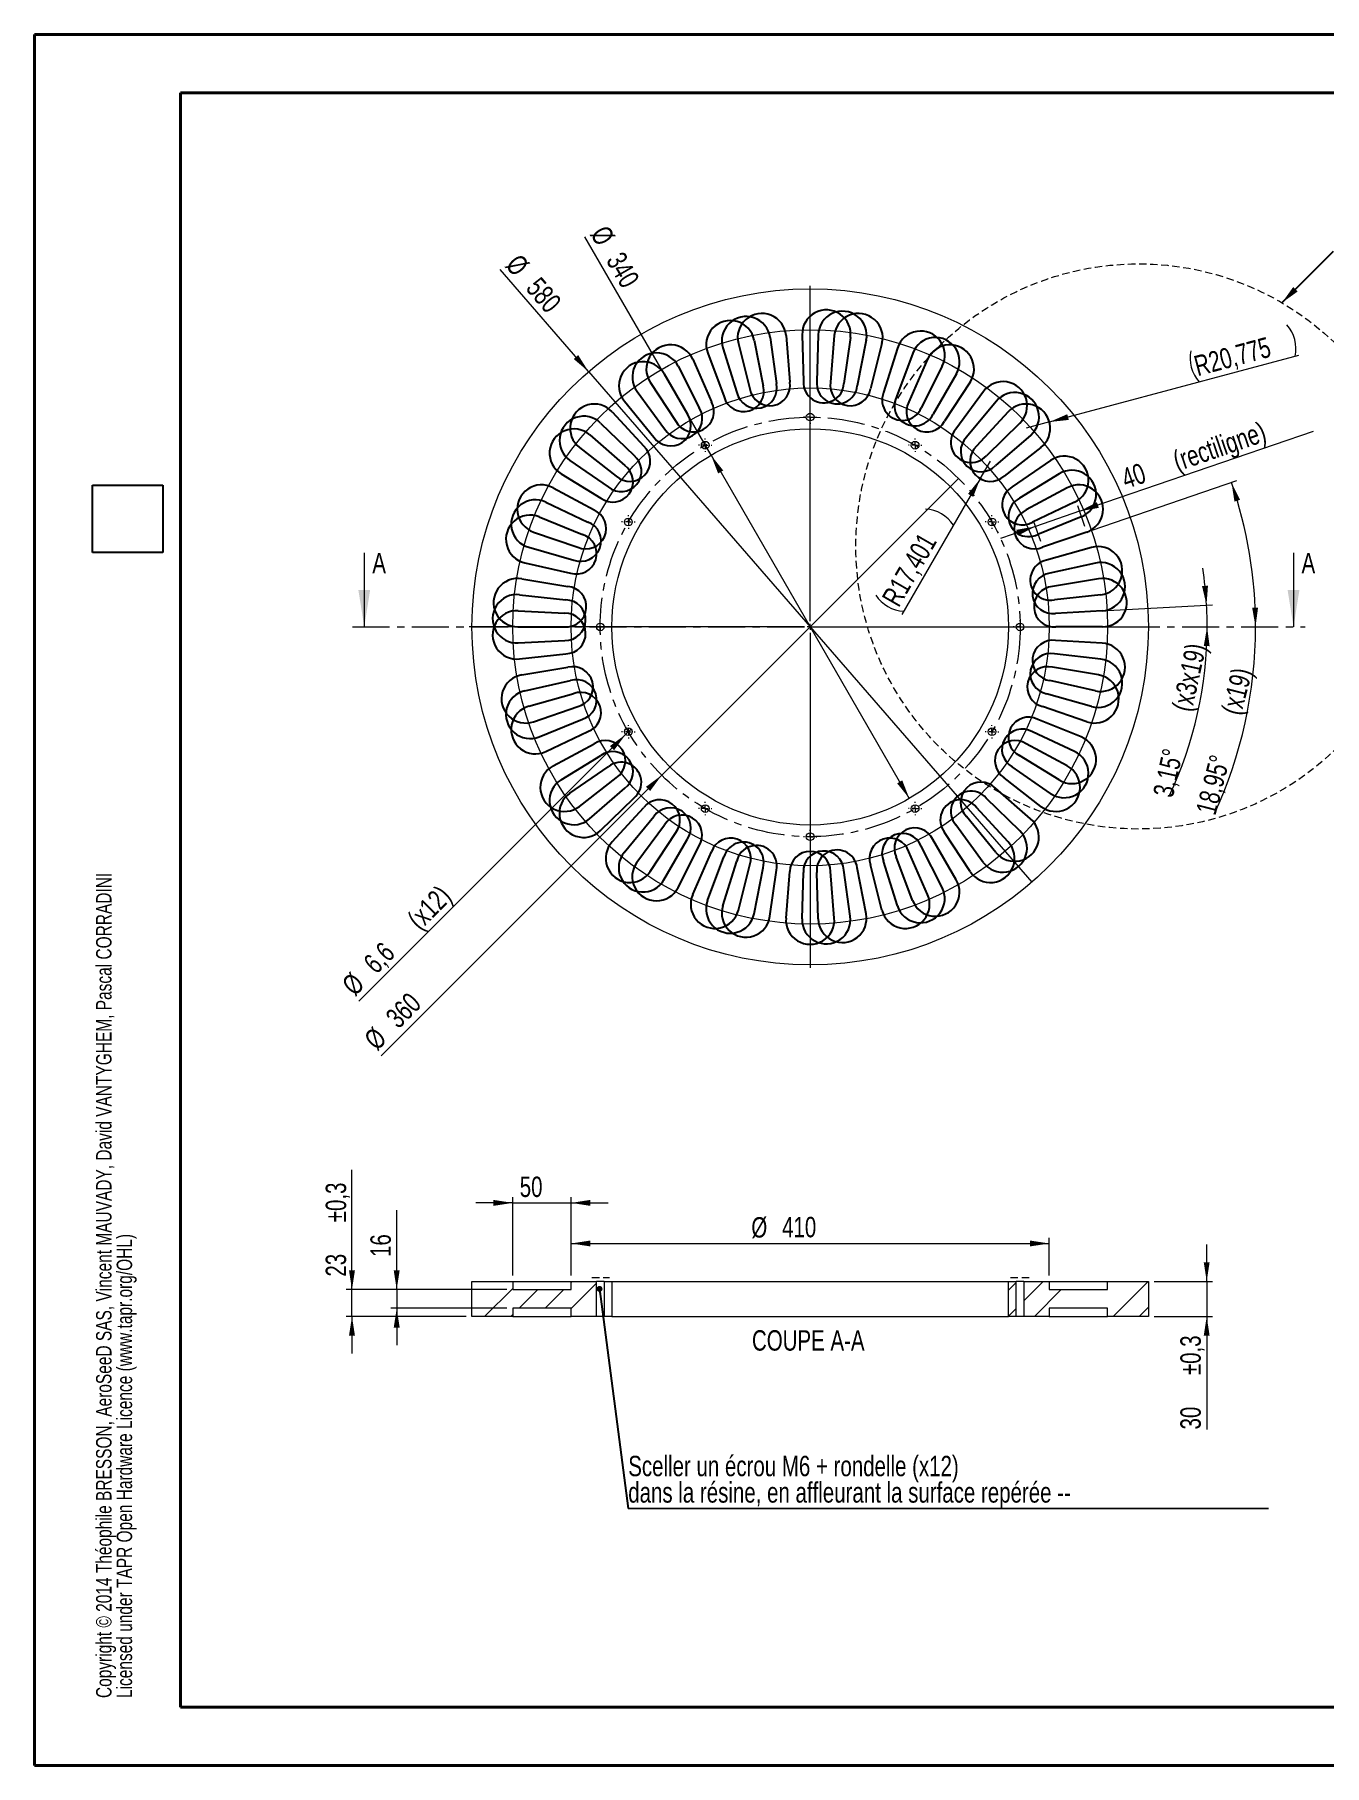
# Model space of a CAD drawing. Header units: millimetres. Extents: x 0 to 420, y 0 to 297.
# Drawn here: x 0.1 to 221.3, y 0.2 to 297.2 of the extents above; entities that cross this region are included whole.
import ezdxf

# ---------------------------------------------------------------- set-up
doc = ezdxf.new("R2010")
doc.units = ezdxf.units.MM
doc.linetypes.add('CENTER', pattern=[10.16, 6.35, -1.27, 1.27, -1.27])
doc.linetypes.add('HIDDEN', pattern=[1.905, 1.27, -0.635])
doc.styles.add('SLDTEXTSTYLE0', font='TXT', dxfattribs={"width": 0.75})
doc.dimstyles.new('SLDDIMSTYLE0', dxfattribs={"dimtxt": 3.5, "dimasz": 3.302, "dimexe": 0, "dimexo": 0.0625, "dimgap": 0.875, "dimtad": 1, "dimdec": 4, "dimlfac": 5, "dimzin": 12, "dimdsep": 46, "dimtxsty": 'SLDTEXTSTYLE0', "dimsah": 1, "dimcen": 0.09, "dimazin": 3, "dimtfac": 1, "dimtofl": 0, "dimtmove": 0, "dimatfit": 3, "dimfxl": 1, "dimfrac": 2, "dimtolj": 1, "dimtzin": 12, "dimarcsym": 0})
doc.dimstyles.new('SLDDIMSTYLE1', dxfattribs={"dimtxt": 3.5, "dimasz": 3.302, "dimexe": 0, "dimexo": 0.0625, "dimgap": 0.875, "dimtad": 1, "dimlfac": 5, "dimrnd": 1e-09, "dimzin": 12, "dimdsep": 46, "dimtxsty": 'SLDTEXTSTYLE0', "dimblk1": 'NONE', "dimsah": 1, "dimcen": 0, "dimadec": 0, "dimazin": 3, "dimtfac": 1, "dimtmove": 0, "dimatfit": 3, "dimldrblk": 'NONE', "dimfxl": 1, "dimfrac": 2, "dimtolj": 1, "dimtzin": 12, "dimarcsym": 0})
doc.dimstyles.new('SLDDIMSTYLE2', dxfattribs={"dimtxt": 3.5, "dimasz": 3.302, "dimexe": 0, "dimexo": 0.0625, "dimgap": 0.875, "dimtad": 1, "dimlfac": 5, "dimrnd": 1e-09, "dimzin": 12, "dimdsep": 46, "dimtxsty": 'SLDTEXTSTYLE0', "dimsah": 1, "dimcen": 0.09, "dimadec": 0, "dimazin": 3, "dimtfac": 1, "dimtmove": 0, "dimatfit": 0, "dimfxl": 1, "dimfrac": 2, "dimtolj": 1, "dimtzin": 12, "dimarcsym": 0})
doc.dimstyles.new('SLDDIMSTYLE3', dxfattribs={"dimtxt": 3.5, "dimasz": 3.302, "dimexe": 0, "dimexo": 0.0625, "dimgap": 0.875, "dimtad": 1, "dimlfac": 5, "dimrnd": 1e-09, "dimzin": 12, "dimdsep": 46, "dimtxsty": 'SLDTEXTSTYLE0', "dimsah": 1, "dimcen": 0, "dimadec": 0, "dimazin": 3, "dimtfac": 1, "dimtofl": 0, "dimtmove": 0, "dimatfit": 3, "dimfxl": 1, "dimfrac": 2, "dimtolj": 1, "dimtzin": 12, "dimarcsym": 0})
doc.dimstyles.new('SLDDIMSTYLE4', dxfattribs={"dimtxt": 3.5, "dimasz": 3.302, "dimexe": 0, "dimexo": 0.0625, "dimgap": 0.875, "dimtad": 1, "dimlfac": 5, "dimrnd": 1e-09, "dimzin": 12, "dimdsep": 46, "dimtxsty": 'SLDTEXTSTYLE0', "dimblk1": 'NONE', "dimsah": 1, "dimcen": 0, "dimadec": 0, "dimazin": 3, "dimtfac": 1, "dimtmove": 0, "dimatfit": 3, "dimldrblk": 'NONE', "dimfxl": 1, "dimfrac": 2, "dimtolj": 1, "dimtzin": 12, "dimarcsym": 0})
doc.dimstyles.new('SLDDIMSTYLE5', dxfattribs={"dimtxt": 3.5, "dimasz": 3.302, "dimexe": 0, "dimexo": 0.0625, "dimgap": 0.875, "dimtad": 1, "dimlfac": 5, "dimrnd": 1e-09, "dimzin": 12, "dimdsep": 46, "dimtxsty": 'SLDTEXTSTYLE0', "dimsah": 1, "dimcen": 0, "dimadec": 0, "dimazin": 3, "dimtfac": 1, "dimtmove": 0, "dimatfit": 3, "dimfxl": 1, "dimfrac": 2, "dimtolj": 1, "dimtzin": 12, "dimarcsym": 0})
doc.dimstyles.new('SLDDIMSTYLE6', dxfattribs={"dimtxt": 0, "dimasz": 3.302, "dimexe": 0, "dimexo": 0.0625, "dimgap": 0, "dimtad": 0, "dimtih": 1, "dimtoh": 1, "dimdec": 0, "dimrnd": 1e-09, "dimzin": 0, "dimdsep": 46, "dimtxsty": 'Standard', "dimsah": 1, "dimcen": 0.09, "dimadec": 0, "dimazin": 0, "dimtfac": 3.302, "dimtdec": 0, "dimtofl": 0, "dimtmove": 0, "dimatfit": 3, "dimfxl": 1, "dimfrac": 2, "dimtolj": 1, "dimtzin": 0, "dimarcsym": 0})
doc.dimstyles.new('SLDDIMSTYLE7', dxfattribs={"dimtxt": 3.5, "dimasz": 3.302, "dimexe": 0, "dimexo": 0.0625, "dimgap": 0.875, "dimtad": 1, "dimlfac": 5, "dimrnd": 1e-09, "dimzin": 12, "dimdsep": 46, "dimtxsty": 'SLDTEXTSTYLE0', "dimsah": 1, "dimcen": 0.09, "dimadec": 0, "dimazin": 3, "dimtfac": 1, "dimtofl": 0, "dimtmove": 0, "dimatfit": 3, "dimfxl": 1, "dimfrac": 2, "dimtolj": 1, "dimtzin": 12, "dimarcsym": 0})
doc.dimstyles.new('SLDDIMSTYLE8', dxfattribs={"dimtxt": 3.5, "dimasz": 3.302, "dimexe": 0, "dimexo": 0.0625, "dimgap": 0.875, "dimtad": 1, "dimlfac": 5, "dimrnd": 1e-09, "dimzin": 12, "dimdsep": 46, "dimtxsty": 'SLDTEXTSTYLE0', "dimsah": 1, "dimcen": 0.09, "dimadec": 0, "dimazin": 3, "dimtol": 1, "dimtp": 0.3, "dimtm": 0.3, "dimtfac": 1, "dimtdec": 1, "dimtmove": 0, "dimatfit": 0, "dimfxl": 1, "dimfrac": 2, "dimtolj": 1, "dimarcsym": 0})
doc.dimstyles.new('SLDDIMSTYLE9', dxfattribs={"dimtxt": 0, "dimasz": 1.016, "dimexe": 0, "dimexo": 0.0625, "dimgap": 0, "dimtad": 0, "dimtih": 1, "dimtoh": 1, "dimdec": 0, "dimrnd": 1e-09, "dimzin": 0, "dimdsep": 46, "dimtxsty": 'Standard', "dimblk1": 'DOT', "dimblk2": 'DOT', "dimsah": 1, "dimcen": 0.09, "dimadec": 0, "dimazin": 0, "dimtfac": 1.016, "dimtdec": 0, "dimtofl": 0, "dimtmove": 0, "dimatfit": 3, "dimldrblk": 'DOT', "dimfxl": 1, "dimfrac": 2, "dimtolj": 1, "dimtzin": 0, "dimarcsym": 0})
picture_1 = doc.add_image_def('image1.bmp', size_in_pixel=(400, 420))

# ---------------------------------------------------------------- blocks, each defined once
blk = doc.blocks.new('SW_NOTE_0')
at = {"color": 0, "linetype": 'Continuous', "lineweight": 0, "char_height": 2.6458, "attachment_point": 1, "rotation": 90, "style": 'SLDTEXTSTYLE0'}
for s, insert in [('Copyright © 2014 Théophile BRESSON, AeroSeeD SAS, Vincent MAUVADY, David VANTYGHEM, Pascal CORRADINI', (-3.41, 0)), ('Licensed under TAPR Open Hardware Licence (www.tapr.org/OHL)', (0.12, 0))]:
    blk.add_mtext(s, dxfattribs=dict(at, insert=insert))
blk = doc.blocks.new('*D5')
at = {"color": 7, "linetype": 'Continuous', "lineweight": 0}
blk.add_line((184.14, 198.39), (202.05, 199.38), dxfattribs=at)
for start, end in [(3.15, 8.4893), (0, 3.15), (334.8257, 0)]:
    blk.add_arc((133.08, 195.58), 68.08, start, end, dxfattribs=at)
for points in [[(201.05, 199.32), (201.3, 202.65), (200.28, 202.57)], [(201.15, 195.58), (200.57, 192.29), (201.58, 192.27)]]:
    blk.add_solid(points, dxfattribs=at)
at = {"color": 7, "linetype": 'Continuous', "lineweight": 0, "char_height": 3.5, "attachment_point": 1, "rotation": 77.5467, "style": 'SLDTEXTSTYLE0'}
for s, insert in [('(x3x19)', (195.08, 181.59, 0.02)), ('3,15°', (191.83, 166.87, 0.02))]:
    blk.add_mtext(s, dxfattribs=dict(at, insert=insert))
blk = doc.blocks.new('*D6')
at = {"color": 7, "linetype": 'Continuous', "lineweight": 0}
blk.add_line((181.45, 212.19), (206.26, 220.71), dxfattribs=at)
for start, end in [(0, 18.9474), (335.0972, 0)]:
    blk.add_arc((133.08, 195.58), 76.38, start, end, dxfattribs=at)
for points in [[(205.32, 220.38), (205.84, 217.08), (206.8, 217.39)], [(209.45, 195.58), (209.89, 198.89), (208.88, 198.87)]]:
    blk.add_solid(points, dxfattribs=at)
at = {"color": 7, "linetype": 'Continuous', "lineweight": 0, "char_height": 3.5, "attachment_point": 1, "rotation": 75.6639, "style": 'SLDTEXTSTYLE0'}
for s, insert in [('(x19)', (203.55, 181.09, 0.02)), ('18,95°', (199.18, 163.98, 0.02))]:
    blk.add_mtext(s, dxfattribs=dict(at, insert=insert))
blk = doc.blocks.new('*D8')
at = {"color": 7, "linetype": 'Continuous', "lineweight": 0}
for q in [(158.53, 221.04), (59.49, 122)]:
    blk.add_line((107.62, 170.13), q, dxfattribs=at)
blk.add_solid([(107.62, 170.13), (104.93, 168.15), (105.64, 167.43)], dxfattribs=at)
at = {"color": 7, "linetype": 'Continuous', "lineweight": 0, "char_height": 3.5, "attachment_point": 1, "rotation": 45, "style": 'SLDTEXTSTYLE0'}
for s, insert in [('360', (60, 128.96, 0.02)), ('%%c', (56.3, 125.19, 0.02))]:
    blk.add_mtext(s, dxfattribs=dict(at, insert=insert))
blk = doc.blocks.new('_NONE')
blk = doc.blocks.new('*D9')
at = {"color": 7, "linetype": 'Continuous', "lineweight": 0}
for p, q in [((179.28, 215.42), (219.37, 229.18)), ((179.28, 215.42), (171.72, 212.82)), ((180.18, 212.81), (178.96, 216.36)), ((171.72, 212.82), (165.71, 210.76)), ((172.61, 210.21), (171.39, 213.76))]:
    blk.add_line(p, q, dxfattribs=at)
for points in [[(179.28, 215.42), (182.57, 216.01), (182.24, 216.97)], [(171.72, 212.82), (168.43, 212.23), (168.76, 211.27)]]:
    blk.add_solid(points, dxfattribs=at)
at = {"color": 7, "linetype": 'Continuous', "lineweight": 0, "char_height": 3.5, "attachment_point": 1, "rotation": 18.9474, "style": 'SLDTEXTSTYLE0'}
for s, insert in [('(rectiligne)', (194.95, 225.56, 3.02)), ('40', (186.12, 222.53, 3.02))]:
    blk.add_mtext(s, dxfattribs=dict(at, insert=insert))
blk = doc.blocks.new('*D10')
at = {"color": 7, "linetype": 'Continuous', "lineweight": 0}
for q in [(216.9, 242.2), (170.09, 229.66)]:
    blk.add_line((174.11, 230.74), q, dxfattribs=at)
for centre, start, end in [((210.18, 243.27), 348.4349, 41.5651), ((204.44, 241.73), 168.4349, 221.5651)]:
    blk.add_arc(centre, 6.21, start, end, dxfattribs=at)
blk.add_solid([(174.11, 230.74), (177.43, 231.1), (177.17, 232.08)], dxfattribs=at)
at = {"color": 7, "linetype": 'Continuous', "lineweight": 0, "insert": (198.62, 241.96, -1.58), "char_height": 3.5, "attachment_point": 1, "rotation": 15, "style": 'SLDTEXTSTYLE0'}
blk.add_mtext('R20,775', dxfattribs=at)
blk = doc.blocks.new('*D11')
at = {"color": 7, "linetype": 'Continuous', "lineweight": 0}
for q in [(163.98, 224.03), (148.78, 197.71)]:
    blk.add_line((162.24, 221.01), q, dxfattribs=at)
for centre, start, end in [((152.48, 209.61), 33.4349, 86.5651), ((149.51, 204.46), 213.4349, 266.5651)]:
    blk.add_arc(centre, 6.21, start, end, dxfattribs=at)
blk.add_solid([(162.24, 221.01), (160.15, 218.41), (161.03, 217.9)], dxfattribs=at)
at = {"color": 7, "linetype": 'Continuous', "lineweight": 0, "insert": (145.23, 200.52, -1.58), "char_height": 3.5, "attachment_point": 1, "rotation": 60, "style": 'SLDTEXTSTYLE0'}
blk.add_mtext('R17,401', dxfattribs=at)
blk = doc.blocks.new('*D12')
at = {"color": 7, "linetype": 'Continuous', "lineweight": 0}
for q in [(55.68, 131.36), (102.37, 178.05)]:
    blk.add_line((101.43, 177.12), q, dxfattribs=at)
blk.add_solid([(101.43, 177.12), (98.74, 175.14), (99.46, 174.42)], dxfattribs=at)
at = {"color": 7, "linetype": 'Continuous', "lineweight": 0, "char_height": 3.5, "attachment_point": 1, "rotation": 45, "style": 'SLDTEXTSTYLE0'}
for s, insert in [('(x12)', (63.69, 145.83, 3.02)), ('6,6', (56.18, 138.32, 3.02)), ('%%c', (52.49, 134.55, 3.02))]:
    blk.add_mtext(s, dxfattribs=dict(at, insert=insert))
blk = doc.blocks.new('*D13')
at = {"color": 7, "linetype": 'Continuous', "lineweight": 0}
for q in [(94.43, 262.53), (150.08, 166.14)]:
    blk.add_line((116.08, 225.03), q, dxfattribs=at)
for points in [[(116.08, 225.03), (117.29, 221.91), (118.17, 222.42)], [(150.08, 166.14), (148.87, 169.25), (147.99, 168.74)]]:
    blk.add_solid(points, dxfattribs=at)
at = {"color": 7, "linetype": 'Continuous', "lineweight": 0, "char_height": 3.5, "attachment_point": 1, "rotation": 300, "style": 'SLDTEXTSTYLE0'}
for s, insert in [('%%c', (98.33, 264.78, 3.02)), ('340', (101.02, 260.24, 3.02))]:
    blk.add_mtext(s, dxfattribs=dict(at, insert=insert))
blk = doc.blocks.new('*D14')
at = {"color": 7, "linetype": 'Continuous', "lineweight": 0}
for q in [(79.89, 256.88), (171.09, 151.77)]:
    blk.add_line((95.07, 239.39), q, dxfattribs=at)
blk.add_solid([(95.07, 239.39), (93.29, 242.22), (92.52, 241.55)], dxfattribs=at)
at = {"color": 7, "linetype": 'Continuous', "lineweight": 0, "char_height": 3.5, "attachment_point": 1, "rotation": 310.9461, "style": 'SLDTEXTSTYLE0'}
for s, insert in [('%%c', (83.3, 259.84, 3.02)), ('580', (86.8, 255.88, 3.02))]:
    blk.add_mtext(s, dxfattribs=dict(at, insert=insert))
blk = doc.blocks.new('SW_CENTERMARKSYMBOL_0')
at = {"color": 0, "linetype": 'Continuous', "lineweight": 0}
for p, q in [((0, 1), (0, 58.5)), ((-1, 0), (-58.5, 0)), ((0, 0), (-0.5, 0)), ((0, 0), (0, 0.5)), ((0, 0), (0, -0.5)), ((0, 0), (0.5, 0)), ((1, 0), (58.5, 0)), ((0, -1), (0, -58.5))]:
    blk.add_line(p, q, dxfattribs=at)
blk = doc.blocks.new('SW_CENTERMARKSYMBOL_1')
at = {"color": 0, "linetype": 'Continuous', "lineweight": 0}
for p, q in [((-1, 0), (-1.16, 0)), ((0, 0), (-0.5, 0)), ((0, 1), (0, 1.16)), ((0, 0), (0, 0.5)), ((0, 0), (0, -0.5)), ((0, 0), (0.5, 0)), ((1, 0), (1.16, 0)), ((0, -1), (0, -1.16))]:
    blk.add_line(p, q, dxfattribs=at)
blk = doc.blocks.new('SW_CENTERMARKSYMBOL_2')
at = {"color": 0, "linetype": 'Continuous', "lineweight": 0}
for p, q in [((-1, 0), (-1.16, 0)), ((0, 0), (-0.5, 0)), ((0, 1), (0, 1.16)), ((0, 0), (0, 0.5)), ((0, 0), (0, -0.5)), ((0, 0), (0.5, 0)), ((1, 0), (1.16, 0)), ((0, -1), (0, -1.16))]:
    blk.add_line(p, q, dxfattribs=at)
blk = doc.blocks.new('SW_CENTERMARKSYMBOL_3')
at = {"color": 0, "linetype": 'Continuous', "lineweight": 0}
for p, q in [((-1, 0), (-1.16, 0)), ((0, 0), (-0.5, 0)), ((0, 1), (0, 1.16)), ((0, 0), (0, 0.5)), ((0, 0), (0, -0.5)), ((0, 0), (0.5, 0)), ((1, 0), (1.16, 0)), ((0, -1), (0, -1.16))]:
    blk.add_line(p, q, dxfattribs=at)
blk = doc.blocks.new('SW_CENTERMARKSYMBOL_4')
at = {"color": 0, "linetype": 'Continuous', "lineweight": 0}
for p, q in [((-1, 0), (-1.16, 0)), ((0, 0), (-0.5, 0)), ((0, 1), (0, 1.16)), ((0, 0), (0, 0.5)), ((0, 0), (0, -0.5)), ((0, 0), (0.5, 0)), ((1, 0), (1.16, 0)), ((0, -1), (0, -1.16))]:
    blk.add_line(p, q, dxfattribs=at)
blk = doc.blocks.new('SW_CENTERMARKSYMBOL_5')
at = {"color": 0, "linetype": 'Continuous', "lineweight": 0}
for p, q in [((-1, 0), (-1.16, 0)), ((0, 0), (-0.5, 0)), ((0, 1), (0, 1.16)), ((0, 0), (0, 0.5)), ((0, 0), (0, -0.5)), ((0, 0), (0.5, 0)), ((1, 0), (1.16, 0)), ((0, -1), (0, -1.16))]:
    blk.add_line(p, q, dxfattribs=at)
blk = doc.blocks.new('SW_CENTERMARKSYMBOL_6')
at = {"color": 0, "linetype": 'Continuous', "lineweight": 0}
for p, q in [((-1, 0), (-1.16, 0)), ((0, 0), (-0.5, 0)), ((0, 1), (0, 1.16)), ((0, 0), (0, 0.5)), ((0, 0), (0, -0.5)), ((0, 0), (0.5, 0)), ((1, 0), (1.16, 0)), ((0, -1), (0, -1.16))]:
    blk.add_line(p, q, dxfattribs=at)
blk = doc.blocks.new('SW_CENTERMARKSYMBOL_7')
at = {"color": 0, "linetype": 'Continuous', "lineweight": 0}
for p, q in [((-1, 0), (-1.16, 0)), ((0, 0), (-0.5, 0)), ((0, 1), (0, 1.16)), ((0, 0), (0, 0.5)), ((0, 0), (0, -0.5)), ((0, 0), (0.5, 0)), ((1, 0), (1.16, 0)), ((0, -1), (0, -1.16))]:
    blk.add_line(p, q, dxfattribs=at)
blk = doc.blocks.new('SW_CENTERMARKSYMBOL_8')
at = {"color": 0, "linetype": 'Continuous', "lineweight": 0}
for p, q in [((-1, 0), (-1.16, 0)), ((0, 0), (-0.5, 0)), ((0, 1), (0, 1.16)), ((0, 0), (0, 0.5)), ((0, 0), (0, -0.5)), ((0, 0), (0.5, 0)), ((1, 0), (1.16, 0)), ((0, -1), (0, -1.16))]:
    blk.add_line(p, q, dxfattribs=at)
blk = doc.blocks.new('SW_CENTERMARKSYMBOL_9')
at = {"color": 0, "linetype": 'Continuous', "lineweight": 0}
for p, q in [((-1, 0), (-1.16, 0)), ((0, 0), (-0.5, 0)), ((0, 1), (0, 1.16)), ((0, 0), (0, 0.5)), ((0, 0), (0, -0.5)), ((0, 0), (0.5, 0)), ((1, 0), (1.16, 0)), ((0, -1), (0, -1.16))]:
    blk.add_line(p, q, dxfattribs=at)
blk = doc.blocks.new('SW_CENTERMARKSYMBOL_10')
at = {"color": 0, "linetype": 'Continuous', "lineweight": 0}
for p, q in [((-1, 0), (-1.16, 0)), ((0, 0), (-0.5, 0)), ((0, 1), (0, 1.16)), ((0, 0), (0, 0.5)), ((0, 0), (0, -0.5)), ((0, 0), (0.5, 0)), ((1, 0), (1.16, 0)), ((0, -1), (0, -1.16))]:
    blk.add_line(p, q, dxfattribs=at)
blk = doc.blocks.new('SW_CENTERMARKSYMBOL_11')
at = {"color": 0, "linetype": 'Continuous', "lineweight": 0}
for p, q in [((-1, 0), (-1.16, 0)), ((0, 0), (-0.5, 0)), ((0, 1), (0, 1.16)), ((0, 0), (0, 0.5)), ((0, 0), (0, -0.5)), ((0, 0), (0.5, 0)), ((1, 0), (1.16, 0)), ((0, -1), (0, -1.16))]:
    blk.add_line(p, q, dxfattribs=at)
blk = doc.blocks.new('SW_CENTERMARKSYMBOL_12')
at = {"color": 0, "linetype": 'Continuous', "lineweight": 0}
for p, q in [((-1, 0), (-1.16, 0)), ((0, 0), (-0.5, 0)), ((0, 1), (0, 1.16)), ((0, 0), (0, 0.5)), ((0, 0), (0, -0.5)), ((0, 0), (0.5, 0)), ((1, 0), (1.16, 0)), ((0, -1), (0, -1.16))]:
    blk.add_line(p, q, dxfattribs=at)
blk = doc.blocks.new('*D29')
at = {"color": 7, "linetype": 'Continuous', "lineweight": 0}
for p, q in [((62.17, 81.86), (62.17, 95.48)), ((81.08, 81.86), (61.17, 81.86)), ((62.17, 81.86), (62.17, 78.66)), ((81.08, 78.66), (61.17, 78.66)), ((62.17, 78.66), (62.17, 72.31))]:
    blk.add_line(p, q, dxfattribs=at)
for points in [[(62.17, 81.86), (62.68, 85.16), (61.66, 85.16)], [(62.17, 78.66), (61.66, 75.35), (62.68, 75.35)]]:
    blk.add_solid(points, dxfattribs=at)
at = {"color": 7, "linetype": 'Continuous', "lineweight": 0, "insert": (57.66, 87.46, 29.02), "char_height": 3.5, "attachment_point": 1, "rotation": 90, "style": 'SLDTEXTSTYLE0'}
blk.add_mtext('16', dxfattribs=at)
blk = doc.blocks.new('*D30')
at = {"color": 7, "linetype": 'Continuous', "lineweight": 0}
for p, q in [((82.08, 96.74), (75.73, 96.74)), ((82.08, 84.26), (82.08, 97.74)), ((82.08, 96.74), (92.08, 96.74)), ((92.08, 84.26), (92.08, 97.74)), ((92.08, 96.74), (98.43, 96.74))]:
    blk.add_line(p, q, dxfattribs=at)
for points in [[(82.08, 96.74), (78.77, 97.25), (78.77, 96.23)], [(92.08, 96.74), (95.38, 96.23), (95.38, 97.25)]]:
    blk.add_solid(points, dxfattribs=at)
at = {"color": 7, "linetype": 'Continuous', "lineweight": 0, "insert": (83.27, 101.25, 29.02), "char_height": 3.5, "attachment_point": 1, "style": 'SLDTEXTSTYLE0'}
blk.add_mtext('50', dxfattribs=at)
blk = doc.blocks.new('*D31')
at = {"color": 7, "linetype": 'Continuous', "lineweight": 0}
for p, q in [((92.08, 84.26), (92.08, 90.77)), ((92.08, 89.77), (174.08, 89.77)), ((174.08, 84.26), (174.08, 90.77))]:
    blk.add_line(p, q, dxfattribs=at)
for points in [[(92.08, 89.77), (95.38, 89.27), (95.38, 90.28)], [(174.08, 89.77), (170.77, 90.28), (170.77, 89.27)]]:
    blk.add_solid(points, dxfattribs=at)
at = {"color": 7, "linetype": 'Continuous', "lineweight": 0, "char_height": 3.5, "attachment_point": 1, "style": 'SLDTEXTSTYLE0'}
for s, insert in [('%%c', (122.99, 94.29, 29.02)), ('410', (128.26, 94.34, 29.02))]:
    blk.add_mtext(s, dxfattribs=dict(at, insert=insert))
blk = doc.blocks.new('*D32')
at = {"color": 7, "linetype": 'Continuous', "lineweight": 0}
for p, q in [((201.08, 83.26), (201.08, 89.61)), ((192.08, 83.26), (202.08, 83.26)), ((201.08, 83.26), (201.08, 77.26)), ((192.08, 77.26), (202.08, 77.26)), ((201.08, 77.26), (201.08, 57.86))]:
    blk.add_line(p, q, dxfattribs=at)
for points in [[(201.08, 83.26), (201.58, 86.56), (200.57, 86.56)], [(201.08, 77.26), (200.57, 73.95), (201.58, 73.95)]]:
    blk.add_solid(points, dxfattribs=at)
at = {"color": 7, "linetype": 'Continuous', "lineweight": 0, "char_height": 3.5, "attachment_point": 1, "rotation": 90, "style": 'SLDTEXTSTYLE0'}
for s, insert in [('±0,3', (196.56, 67.19, 29.02)), ('30', (196.56, 57.86, 29.02))]:
    blk.add_mtext(s, dxfattribs=dict(at, insert=insert))
blk = doc.blocks.new('*D33')
at = {"color": 7, "linetype": 'Continuous', "lineweight": 0}
for p, q in [((54.5, 81.86), (54.5, 102.42)), ((81.08, 81.86), (53.5, 81.86)), ((54.5, 77.26), (54.5, 81.86)), ((74.08, 77.26), (53.5, 77.26)), ((54.5, 77.26), (54.5, 70.91))]:
    blk.add_line(p, q, dxfattribs=at)
for points in [[(54.5, 81.86), (55.01, 85.16), (53.99, 85.16)], [(54.5, 77.26), (53.99, 73.95), (55.01, 73.95)]]:
    blk.add_solid(points, dxfattribs=at)
at = {"color": 7, "linetype": 'Continuous', "lineweight": 0, "char_height": 3.5, "attachment_point": 1, "rotation": 90, "style": 'SLDTEXTSTYLE0'}
for s, insert in [('±0,3', (49.99, 93.42, 29.02)), ('23', (49.99, 84.09, 29.02))]:
    blk.add_mtext(s, dxfattribs=dict(at, insert=insert))
blk = doc.blocks.new('SW_NOTE_5')
at = {"color": 0, "linetype": 'Continuous', "lineweight": 0}
for p, q in [((0, 0), (109.79, 0)), ((109.79, 0), (0, 0)), ((0, 0), (109.79, 0)), ((109.79, 0), (0, 0)), ((0, 0), (109.79, 0)), ((109.79, 0), (0, 0))]:
    blk.add_line(p, q, dxfattribs=at)
at = {"color": 0, "linetype": 'Continuous', "lineweight": 0, "char_height": 3.5, "attachment_point": 1, "style": 'SLDTEXTSTYLE0'}
for s, insert in [('Sceller un écrou M6 + rondelle (x12)', (0, 9.04)), ('dans la résine, en affleurant la surface repérée --', (0, 4.51))]:
    blk.add_mtext(s, dxfattribs=dict(at, insert=insert))
blk = doc.blocks.new('_DOT')
at = {"color": 0, "linetype": 'ByBlock', "lineweight": -2}
blk.add_line((-0.5, 0), (-1, 0), dxfattribs=at)
at = {"color": 0, "linetype": 'ByBlock', "const_width": 0.5}
blk.add_lwpolyline([(-0.25, 0, 1), (0.25, 0, 1)], format="xyb", close=True, dxfattribs=at)

msp = doc.modelspace()

# ---------------------------------------------------------------- hatches: boundary and pattern name
at = {"linetype": 'Continuous', "lineweight": 0}
h = msp.add_hatch(dxfattribs=at)
h.set_pattern_fill('ANSI34', style=0)
h.paths.add_polyline_path([(92.076068, 77.255275), (96.416068, 77.255275), (96.416068, 83.255275), (92.076068, 83.255275), (92.076068, 81.855275), (82.076068, 81.855275), (82.076068, 83.255275), (75.076068, 83.255275), (75.076068, 77.255275), (82.076068, 77.255275), (82.076068, 78.655275), (92.076068, 78.655275)], flags=0)
h = msp.add_hatch(dxfattribs=at)
h.set_pattern_fill('ANSI34', style=0)
h.paths.add_polyline_path([(99.076068, 77.255275), (99.076068, 83.255275), (97.736068, 83.255275), (97.736068, 77.255275)], flags=0)
h = msp.add_hatch(dxfattribs=at)
h.set_pattern_fill('ANSI34', style=0)
h.paths.add_polyline_path([(167.076068, 83.255275), (167.076068, 77.255275), (168.416068, 77.255275), (168.416068, 83.255275)], flags=0)
h = msp.add_hatch(dxfattribs=at)
h.set_pattern_fill('ANSI34', style=0)
h.paths.add_polyline_path([(169.736068, 77.255275), (174.076068, 77.255275), (174.076068, 78.655275), (184.076068, 78.655275), (184.076068, 77.255275), (191.076068, 77.255275), (191.076068, 83.255275), (184.076068, 83.255275), (184.076068, 81.855275), (174.076068, 81.855275), (174.076068, 83.255275), (169.736068, 83.255275)], flags=0)

# ---------------------------------------------------------------- linework, layer by layer
at = {"color": 7, "linetype": 'Continuous', "lineweight": 40}
for p, q in [((0.078844, 0.21478), (0.078844, 297.21478)), ((0.078844, 297.21478), (420.078844, 297.21478)), ((25.078844, 10.21478), (25.078844, 287.21478)), ((25.078844, 287.21478), (410.078844, 287.21478)), ((25.078844, 10.21478), (410.078844, 10.21478)), ((0.078844, 0.21478), (420.078844, 0.21478))]:
    msp.add_line(p, q, dxfattribs=at)
at = {"color": 7, "linetype": 'Continuous'}
for p, q in [((120.766457, 244.191278), (122.730341, 236.436076)), ((123.476503, 244.798222), (125.008024, 236.946188)), ((126.195462, 245.251358), (127.293199, 237.32703)), ((128.935214, 245.554403), (129.595848, 237.581727)), ((131.708198, 245.707009), (131.926428, 237.709986)), ((134.464658, 245.70644), (134.243121, 237.709508)), ((137.216921, 245.554403), (136.556287, 237.581727)), ((139.977204, 245.24851), (138.876192, 237.324636)), ((142.695976, 244.794249), (141.161209, 236.942849)), ((145.385678, 244.191278), (143.421794, 236.436076)), ((112.933475, 241.502212), (116.147038, 234.176026)), ((115.50666, 242.546937), (118.309696, 235.054074)), ((118.113952, 243.441419), (120.501019, 235.80585)), ((148.057965, 243.43523), (145.667743, 235.800648)), ((150.664888, 242.53967), (147.858755, 235.047967)), ((153.21866, 241.502212), (150.005097, 234.176026)), ((108.016064, 239.014563), (112.014155, 232.085258)), ((110.44057, 240.325992), (114.051853, 233.18746)), ((155.730059, 240.316631), (152.115825, 233.179593)), ((158.154022, 239.0042), (154.153068, 232.076548)), ((103.384624, 235.990058), (108.121618, 229.543284)), ((105.64993, 237.560555), (110.025516, 230.863223)), ((160.502205, 237.560555), (156.126619, 230.863223)), ((162.784212, 235.977781), (158.044553, 229.532966)), ((99.114499, 232.473825), (104.532752, 226.588033)), ((101.20904, 234.297455), (106.293128, 228.12072)), ((164.959096, 234.284279), (159.872455, 228.109646)), ((167.037636, 232.473825), (161.619383, 226.588033)), ((97.138584, 230.55189), (102.872076, 224.972725)), ((169.028003, 230.537032), (163.292206, 224.960238)), ((93.505451, 226.380774), (99.818575, 221.467072)), ((95.271266, 228.524282), (101.30267, 223.268604)), ((170.894484, 228.508652), (164.860907, 223.255467)), ((172.646684, 226.380774), (166.33356, 221.467072)), ((91.872825, 224.159827), (98.446419, 219.600457)), ((174.29112, 224.142793), (167.715641, 219.58614)), ((90.364707, 221.852523), (97.178908, 217.661262)), ((175.798284, 221.834865), (168.982351, 217.646421)), ((87.730983, 216.988228), (94.96537, 213.57302)), ((88.975786, 219.447606), (96.011576, 215.640027)), ((177.176349, 219.447606), (170.140559, 215.640027)), ((178.429997, 216.969482), (171.194199, 213.557265)), ((86.623204, 214.464165), (94.034326, 211.451647)), ((179.536733, 214.444961), (172.124365, 211.435507)), ((85.649062, 211.863438), (93.2156, 209.265843)), ((180.503073, 211.863438), (172.936535, 209.265843)), ((84.826036, 209.232716), (92.52388, 207.054827)), ((181.331737, 209.21277), (173.632994, 207.038064)), ((84.148813, 206.560743), (91.954702, 204.809143)), ((182.007856, 206.540517), (174.201244, 204.792144)), ((83.616023, 203.835149), (91.506913, 202.518392)), ((182.536112, 203.835149), (174.645222, 202.518392)), ((83.237225, 201.10484), (91.188549, 200.223679)), ((182.917189, 201.084238), (174.965501, 200.206363)), ((83.00903, 198.357842), (90.996761, 197.914939)), ((183.144248, 198.337146), (175.156335, 197.897544)), ((82.932125, 195.581727), (90.932125, 195.581727)), ((83.007887, 192.826308), (90.9958, 193.26591)), ((183.143105, 192.805612), (175.155374, 193.248515)), ((183.22001, 195.581727), (175.22001, 195.581727)), ((83.234946, 190.079216), (91.186634, 190.95709)), ((182.91491, 190.058614), (174.963586, 190.939775)), ((83.616023, 187.328305), (91.506913, 188.645062)), ((182.536112, 187.328305), (174.645222, 188.645062)), ((84.144279, 184.622937), (91.950891, 186.37131)), ((182.003322, 184.602711), (174.197433, 186.354311)), ((84.820398, 181.950684), (92.519141, 184.12539)), ((85.649062, 179.300015), (93.2156, 181.897611)), ((180.503073, 179.300015), (172.936535, 181.897611)), ((181.326099, 181.930738), (173.628255, 184.108626)), ((86.615402, 176.718493), (94.02777, 179.727946)), ((179.528931, 176.699289), (172.117809, 179.711806)), ((87.722138, 174.193971), (94.957936, 177.606189)), ((88.975786, 171.715848), (96.011576, 175.523427)), ((177.176349, 171.715848), (170.140559, 175.523427)), ((178.421152, 174.175225), (171.186765, 177.590434)), ((90.353851, 169.328589), (97.169784, 173.517033)), ((175.787428, 169.310931), (168.973227, 173.502192)), ((91.861015, 167.020661), (98.436494, 171.577314)), ((93.505451, 164.78268), (99.818575, 169.696381)), ((172.646684, 164.78268), (166.33356, 169.696381)), ((174.27931, 167.003626), (167.705716, 171.562997)), ((95.257651, 162.654801), (101.291228, 167.907986)), ((170.880869, 162.639171), (164.849465, 167.89485)), ((97.124132, 160.626422), (102.859929, 166.203216)), ((99.114499, 158.689629), (104.532752, 164.57542)), ((167.037636, 158.689629), (161.619383, 164.57542)), ((169.013551, 160.611564), (163.280059, 166.190728)), ((101.193039, 156.879175), (106.27968, 163.053808)), ((103.367923, 155.185673), (108.107582, 161.630488)), ((162.767511, 155.173396), (158.030517, 161.620169)), ((164.943095, 156.865999), (159.859007, 163.042734)), ((105.64993, 153.602899), (110.025516, 160.300231)), ((107.998113, 152.159253), (111.999067, 159.086905)), ((110.422076, 150.846822), (114.03631, 157.983861)), ((155.711565, 150.837462), (152.100282, 157.975993)), ((158.136071, 152.148891), (154.13798, 159.078196)), ((160.502205, 153.602899), (156.126619, 160.300231)), ((112.933475, 149.661241), (116.147038, 156.987428)), ((115.487247, 148.623784), (118.29338, 156.115487)), ((118.09417, 147.728224), (120.484392, 155.362805)), ((120.766457, 146.972175), (122.730341, 154.727377)), ((145.385678, 146.972175), (143.421794, 154.727377)), ((148.038183, 147.722035), (145.651116, 155.357604)), ((150.645475, 148.616517), (147.842439, 156.10938)), ((153.21866, 149.661241), (150.005097, 156.987428)), ((123.456159, 146.369204), (124.990926, 154.220605)), ((126.174931, 145.914944), (127.275943, 153.838817)), ((128.935214, 145.609051), (129.595848, 153.581727)), ((131.687477, 145.457014), (131.909014, 153.453946)), ((134.443937, 145.456444), (134.225707, 153.453467)), ((137.216921, 145.609051), (136.556287, 153.581727)), ((139.956673, 145.912095), (138.858936, 153.836423)), ((142.675632, 146.365232), (141.144111, 154.217266))]:
    msp.add_line(p, q, dxfattribs=at)
at = {"color": 7, "linetype": 'Continuous', "lineweight": 0}
for p, q in [((56.606523, 208.281727), (56.606523, 195.581727)), ((215.965848, 208.281727), (215.965848, 195.581727))]:
    msp.add_line(p, q, dxfattribs=at)
at = {"color": 7, "linetype": 'CENTER', "lineweight": 0}
msp.add_line((54.606523, 195.581727), (217.965848, 195.581727), dxfattribs=at)
at = {"color": 7, "linetype": 'Continuous', "lineweight": 15}
for p, q in [((75.076069, 77.255275), (75.076069, 83.255275)), ((75.076069, 83.255275), (82.076068, 83.255275)), ((82.076068, 83.255275), (82.076068, 81.855275)), ((82.076068, 83.255275), (92.076068, 83.255275)), ((92.076068, 81.855275), (92.076068, 83.255275)), ((92.076068, 83.255275), (96.416067, 83.255275)), ((96.416067, 77.255275), (96.416067, 83.255275)), ((97.736068, 83.255275), (96.416067, 83.255275)), ((97.736068, 83.255275), (97.736068, 77.255275)), ((97.736068, 83.255275), (99.076067, 83.255275)), ((99.076067, 83.255275), (99.076067, 77.255275)), ((99.076067, 83.255275), (167.076068, 83.255275)), ((167.076068, 77.255275), (167.076068, 83.255275)), ((167.076068, 83.255275), (168.416067, 83.255275)), ((168.416067, 77.255275), (168.416067, 83.255275)), ((169.736068, 83.255275), (168.416067, 83.255275)), ((169.736068, 83.255275), (169.736068, 77.255275)), ((169.736068, 83.255275), (174.076067, 83.255275)), ((174.076067, 83.255275), (174.076067, 81.855275)), ((174.076067, 83.255275), (184.076067, 83.255275)), ((184.076067, 81.855275), (184.076067, 83.255275)), ((184.076067, 83.255275), (191.076066, 83.255275)), ((191.076066, 83.255275), (191.076066, 77.255275)), ((82.076068, 81.855275), (92.076068, 81.855275)), ((174.076067, 81.855275), (184.076067, 81.855275)), ((82.076068, 77.255275), (75.076069, 77.255275)), ((82.076068, 78.655275), (82.076068, 77.255275)), ((92.076068, 78.655275), (82.076068, 78.655275)), ((82.076068, 77.255275), (92.076068, 77.255275)), ((92.076068, 77.255275), (92.076068, 78.655275)), ((96.416067, 77.255275), (92.076068, 77.255275)), ((97.736068, 77.255275), (96.416067, 77.255275)), ((99.076067, 77.255275), (97.736068, 77.255275)), ((99.076067, 77.255275), (167.076068, 77.255275)), ((168.416067, 77.255275), (167.076068, 77.255275)), ((169.736068, 77.255275), (168.416067, 77.255275)), ((174.076067, 77.255275), (169.736068, 77.255275)), ((174.076067, 78.655275), (174.076067, 77.255275)), ((184.076067, 78.655275), (174.076067, 78.655275)), ((174.076067, 77.255275), (184.076067, 77.255275)), ((184.076067, 77.255275), (184.076067, 78.655275)), ((191.076066, 77.255275), (184.076067, 77.255275))]:
    msp.add_line(p, q, dxfattribs=at)
at = {"color": 7, "linetype": 'HIDDEN', "lineweight": 0}
for p, q in [((95.654746, 83.953567), (98.648607, 83.953567)), ((167.442345, 83.953567), (170.891794, 83.953567))]:
    msp.add_line(p, q, dxfattribs=at)
msp.add_circle((189.409211, 209.386687), 48.490437, dxfattribs=at)
at = {"color": 7, "linetype": 'Continuous', "lineweight": 15}
for centre, radius in [((133.076068, 195.581727), 58), ((133.076068, 195.581727), 51), ((133.076068, 195.581727), 41), ((133.076068, 231.581727), 0.66), ((133.076068, 195.581727), 34), ((115.076068, 226.758641), 0.66), ((151.076068, 226.758641), 0.66), ((101.899153, 213.581727), 0.66), ((164.252982, 213.581727), 0.66), ((97.076068, 195.581727), 0.66), ((169.076068, 195.581727), 0.66), ((101.899153, 177.581727), 0.66), ((164.252982, 177.581727), 0.66), ((115.076068, 164.404812), 0.66), ((151.076068, 164.404812), 0.66), ((133.076068, 159.581727), 0.66)]:
    msp.add_circle(centre, radius, dxfattribs=at)
at = {"color": 7, "linetype": 'CENTER', "lineweight": 0}
msp.add_circle((133.076068, 195.581727), 36, dxfattribs=at)
at = {"color": 7, "linetype": 'Continuous'}
for centre, radius, start, end in [((135.861697, 245.820354), 4.155046, 352.08947368, 181.56315789), ((138.61811, 245.591378), 4.155046, 348.93947368, 178.41315789), ((119.398308, 244.002779), 4.155046, 11.03684211, 200.51052632), ((122.079719, 244.681215), 4.155046, 7.88684211, 197.36052632), ((124.79436, 245.211282), 4.155046, 4.73684211, 194.21052632), ((141.357775, 245.211282), 4.155046, 345.78947368, 175.26315789), ((109.128395, 239.833149), 4.155046, 23.68421053, 213.15789474), ((152.023219, 242.193794), 4.155046, 333.14210526, 162.61578947), ((154.555934, 241.082219), 4.155046, 329.99210526, 159.46578947), ((157.02374, 239.833149), 4.155046, 326.84210526, 156.31578947), ((104.417117, 236.938032), 4.155046, 29.98421053, 219.45789474), ((106.732954, 238.450361), 4.155046, 26.83421053, 216.30789474), ((135.40131, 237.517311), 3.480219, 176.82631579, 356.82631579), ((137.702165, 237.326178), 3.480219, 173.67631579, 353.67631579), ((166.131524, 233.516094), 4.155046, 314.19473684, 143.66842105), ((121.65886, 236.000131), 3.480219, 195.77368421, 15.77368421), ((123.897109, 236.56644), 3.480219, 192.62368421, 12.62368421), ((126.163095, 237.008902), 3.480219, 189.47368421, 9.47368421), ((139.98904, 237.008902), 3.480219, 170.52631579, 350.52631579), ((148.891784, 234.490121), 3.480219, 157.87894737, 337.87894737), ((151.005911, 233.562257), 3.480219, 154.72894737, 334.72894737), ((168.166081, 231.642376), 4.155046, 311.04473684, 140.51842105), ((94.240874, 227.574025), 4.155046, 45.78157895, 235.25526316), ((96.057533, 229.659689), 4.155046, 42.63157895, 232.10526316), ((109.153641, 230.102989), 3.480219, 214.72105263, 34.72105263), ((111.086736, 231.365372), 3.480219, 211.57105263, 31.57105263), ((113.086277, 232.519624), 3.480219, 208.42105263, 28.42105263), ((153.065858, 232.519624), 3.480219, 151.57894737, 331.57894737), ((170.094602, 229.659689), 4.155046, 307.89473684, 137.36842105), ((92.541568, 225.391687), 4.155046, 48.93157895, 238.40526316), ((160.66838, 227.246602), 3.480219, 138.93157895, 318.93157895), ((102.175663, 224.027553), 3.480219, 227.36842105, 47.36842105), ((162.366681, 225.682557), 3.480219, 135.78157895, 315.78157895), ((163.976472, 224.027553), 3.480219, 132.63157895, 312.63157895), ((99.240789, 220.464933), 3.480219, 233.66842105, 53.66842105), ((100.659247, 222.286591), 3.480219, 230.51842105, 50.51842105), ((176.657757, 220.727616), 4.155046, 295.24736842, 124.72105263), ((86.998203, 215.793352), 4.155046, 61.57894737, 251.05263158), ((177.973681, 218.294801), 4.155046, 292.09736842, 121.57105263), ((179.153932, 215.793352), 4.155046, 288.94736842, 118.42105263), ((85.95719, 213.230827), 4.155046, 64.72894737, 254.20263158), ((169.45492, 216.571702), 3.480219, 119.98421053, 299.98421053), ((170.553358, 214.540964), 3.480219, 116.83421053, 296.83421053), ((85.05856, 210.614971), 4.155046, 67.87894737, 257.35263158), ((94.613588, 212.452935), 3.480219, 246.31578947, 66.31578947), ((171.538547, 212.452935), 3.480219, 113.68421053, 293.68421053), ((92.994514, 208.130395), 3.480219, 252.61578947, 72.61578947), ((93.744625, 210.313924), 3.480219, 249.46578947, 69.46578947), ((182.461238, 205.214191), 4.155046, 276.3, 105.77368421), ((174.299248, 203.622213), 3.480219, 101.03684211, 281.03684211), ((182.915927, 202.485913), 4.155046, 273.15, 102.62368421), ((82.932125, 199.736772), 4.155046, 80.52631579, 270), ((91.219519, 199.050059), 3.480219, 265.26315789, 85.26315789), ((174.67879, 201.344844), 3.480219, 97.88684211, 277.88684211), ((174.932616, 199.050059), 3.480219, 94.73684211, 274.73684211), ((183.22001, 199.736772), 4.155046, 270, 99.47368421), ((82.779567, 196.975076), 4.155046, 83.67631579, 273.15), ((91.092174, 196.744794), 3.480219, 268.41315789, 88.41315789), ((82.778995, 194.209169), 4.155046, 86.82631579, 276.3), ((91.091697, 194.436014), 3.480219, 271.56315789, 91.56315789), ((174.676404, 189.801413), 3.480219, 82.08947368, 262.08947368), ((174.29592, 187.524201), 3.480219, 78.93947368, 258.93947368), ((182.913069, 188.656939), 4.155046, 257.35263158, 86.82631579), ((84.299921, 183.229929), 4.155046, 99.47368421, 288.94736842), ((92.361256, 185.271336), 3.480219, 284.21052632, 104.21052632), ((173.790879, 185.271336), 3.480219, 75.78947368, 255.78947368), ((181.852214, 183.229929), 4.155046, 251.05263158, 80.52631579), ((182.457252, 185.928849), 4.155046, 254.20263158, 83.67631579), ((85.05235, 180.568333), 4.155046, 102.62368421, 292.09736842), ((92.98933, 183.049628), 3.480219, 287.36052632, 107.36052632), ((93.738538, 180.86579), 3.480219, 290.51052632, 110.51052632), ((85.949898, 177.952105), 4.155046, 105.77368421, 295.24736842), ((170.545518, 176.606999), 3.480219, 63.14210526, 243.14210526), ((97.915075, 172.609904), 3.480219, 303.15789474, 123.15789474), ((168.23706, 172.609904), 3.480219, 56.84210526, 236.84210526), ((169.446241, 174.576715), 3.480219, 59.99210526, 239.99210526), ((177.964288, 172.850095), 4.155046, 238.40526316, 67.87894737), ((99.230506, 170.71251), 3.480219, 306.30789474, 126.30789474), ((100.648211, 168.890265), 3.480219, 309.45789474, 129.45789474), ((176.647359, 170.417825), 4.155046, 235.25526316, 64.72894737), ((90.953369, 168.061594), 4.155046, 118.42105263, 307.89473684), ((92.529249, 165.788525), 4.155046, 121.57105263, 311.04473684), ((175.198766, 168.061594), 4.155046, 232.10526316, 61.57894737), ((94.227653, 163.605484), 4.155046, 124.72105263, 314.19473684), ((160.655288, 163.905449), 3.480219, 41.04473684, 221.04473684), ((162.354236, 165.468792), 3.480219, 44.19473684, 224.19473684), ((107.279134, 162.437825), 3.480219, 322.10526316, 142.10526316), ((109.139374, 161.070356), 3.480219, 325.25526316, 145.25526316), ((158.873001, 162.437825), 3.480219, 37.89473684, 217.89473684), ((111.071946, 159.807174), 3.480219, 328.40526316, 148.40526316), ((150.99021, 157.593788), 3.480219, 25.24736842, 205.24736842), ((166.11584, 157.633699), 4.155046, 216.30789474, 45.78157895), ((168.151172, 159.506576), 4.155046, 219.45789474, 48.93157895), ((102.171465, 155.875493), 4.155046, 137.36842105, 326.84210526), ((119.43869, 155.857403), 3.480219, 341.05263158, 161.05263158), ((121.642153, 155.168046), 3.480219, 344.20263158, 164.20263158), ((123.880168, 154.600811), 3.480219, 347.35263158, 167.35263158), ((146.713445, 155.857403), 3.480219, 18.94736842, 198.94736842), ((148.875699, 156.666799), 3.480219, 22.09736842, 202.09736842), ((163.98067, 155.875493), 4.155046, 213.15789474, 42.63157895), ((104.400024, 154.237272), 4.155046, 140.51842105, 329.99210526), ((106.715236, 152.723986), 4.155046, 143.66842105, 333.14210526), ((133.076068, 153.581727), 3.480219, 360, 180), ((135.383975, 153.645185), 3.480219, 3.15, 183.15), ((137.684909, 153.835367), 3.480219, 6.3, 186.3), ((154.537123, 150.07236), 4.155046, 200.51052632, 29.98421053), ((116.738555, 147.992179), 4.155046, 156.31578947, 345.78947368), ((119.378294, 147.166333), 4.155046, 159.46578947, 348.93947368), ((149.41358, 147.992179), 4.155046, 194.21052632, 23.68421053), ((152.00395, 148.961831), 4.155046, 197.36052632, 26.83421053), ((122.059424, 146.486788), 4.155046, 162.61578947, 352.08947368), ((133.076068, 145.26593), 4.155046, 175.26315789, 4.73684211), ((135.84093, 145.341952), 4.155046, 178.41315789, 7.88684211), ((138.597437, 145.569789), 4.155046, 181.56315789, 11.03684211)]:
    msp.add_arc(centre, radius, start, end, dxfattribs=at)
at = {"color": 7, "linetype": 'Continuous', "lineweight": 0}
for points in [[(56.606523, 195.581727), (57.622523, 201.931727), (55.590523, 201.931727)], [(215.965848, 195.581727), (216.981848, 201.931727), (214.949848, 201.931727)]]:
    msp.add_solid(points, dxfattribs=at)

# ---------------------------------------------------------------- block references
for name, p in [('SW_CENTERMARKSYMBOL_0', (133.076068, 195.581727)), ('SW_CENTERMARKSYMBOL_3', (133.076068, 231.581727)), ('SW_CENTERMARKSYMBOL_4', (115.076068, 226.758641)), ('SW_CENTERMARKSYMBOL_2', (151.076068, 226.758641)), ('SW_CENTERMARKSYMBOL_5', (101.899153, 213.581727)), ('SW_CENTERMARKSYMBOL_1', (164.252982, 213.581727)), ('SW_CENTERMARKSYMBOL_6', (97.076068, 195.581727)), ('SW_CENTERMARKSYMBOL_12', (169.076068, 195.581727)), ('SW_CENTERMARKSYMBOL_7', (101.899153, 177.581727)), ('SW_CENTERMARKSYMBOL_11', (164.252982, 177.581727)), ('SW_CENTERMARKSYMBOL_8', (115.076068, 164.404812)), ('SW_CENTERMARKSYMBOL_10', (151.076068, 164.404812)), ('SW_CENTERMARKSYMBOL_9', (133.076068, 159.581727)), ('SW_NOTE_0', (14.024905, 11.772763)), ('SW_NOTE_5', (101.878479, 44.2972))]:
    msp.add_blockref(name, p, dxfattribs=at)

# ---------------------------------------------------------------- texts
at = {"color": 7, "linetype": 'Continuous', "char_height": 3.5, "attachment_point": 1, "style": 'SLDTEXTSTYLE0'}
for insert in [(57.986636, 208.281727), (217.345961, 208.281727)]:
    msp.add_mtext('A', dxfattribs=dict(at, insert=insert))
at = {"color": 7, "linetype": 'Continuous', "lineweight": 0, "insert": (132.751587, 74.891317), "char_height": 3.5, "attachment_point": 2, "style": 'SLDTEXTSTYLE0'}
msp.add_mtext('COUPE A-A', dxfattribs=at)

# ---------------------------------------------------------------- dimensions: what is measured, and where the dimension line sits
at = {"color": 7, "linetype": 'Continuous', "lineweight": 0}
for p1, p2, dimstyle, picture, middle in [((116.076068, 225.026591), (150.076068, 166.136863), 'SLDDIMSTYLE5', '*D13', (98.367376, 255.698972)), ((171.086312, 151.772809), (95.065823, 239.390645), 'SLDDIMSTYLE1', '*D14', (85.058642, 250.924499)), ((158.531912, 221.037571), (107.620223, 170.125883), 'SLDDIMSTYLE1', '*D8', (65.076078, 127.581737))]:
    dim = msp.add_diameter_dim_2p(p1=p1, p2=p2, dimstyle=dimstyle, dxfattribs=at)
    dim.commit()
    dim.dimension.update_dxf_attribs({"geometry": picture, "text_midpoint": middle, "dimtype": 163})
for center, mpoint, picture, middle in [((170.094602, 229.659689), (174.108068, 230.735094), '*D10', (208.145187, 239.85532)), ((163.976472, 224.027553), (162.236362, 221.013595), '*D11', (153.26036, 205.466695))]:
    dim = msp.add_radius_dim(center=center, mpoint=mpoint, text='(<>)', dimstyle='SLDDIMSTYLE3', dxfattribs=at)
    dim.commit()
    dim.dimension.update_dxf_attribs({"geometry": picture, "text_midpoint": middle, "dimtype": 164})
dim = msp.add_linear_dim(base=(171.717147, 212.8178), p1=(180.503073, 211.863438), p2=(172.936535, 209.265843), angle=18.94736842, text='<> (rectiligne)', dimstyle='SLDDIMSTYLE2', dxfattribs=at)
dim.commit()
dim.dimension.update_dxf_attribs({"geometry": '*D9', "text_midpoint": (203.479222, 223.721734), "dimtype": 160})
for base, line2, text, picture, middle in [((208.412784, 208.153201), ((180.503073, 211.863438), (172.936535, 209.265843)), '<> (x19)', '*D6', (207.076068, 176.669752)), ((201.128822, 197.452896), ((183.144248, 198.337146), (175.156335, 197.897544)), '<> (x3x19)', '*D5', (199.552802, 180.901045))]:
    dim = msp.add_angular_dim_2l(base=base, line1=((54.606523, 195.581727), (217.965848, 195.581727)), line2=line2, text=text, dimstyle='SLDDIMSTYLE0', dxfattribs=at)
    dim.commit()
    dim.dimension.update_dxf_attribs({"geometry": picture, "text_midpoint": middle, "dimtype": 162})
dim = msp.add_diameter_dim_2p(p1=(102.365843, 178.048417), p2=(101.432462, 177.115036), text='<> (x12)', dimstyle='SLDDIMSTYLE4', dxfattribs=at)
dim.commit()
dim.dimension.update_dxf_attribs({"geometry": '*D12', "text_midpoint": (65.076078, 140.758651), "dimtype": 163})
for base, p1, p2, dimstyle, picture, middle in [((54.499125, 81.855275), (75.076068, 77.255275), (82.076068, 81.855275), 'SLDDIMSTYLE8', '*D33', (54.499125, 93.255275)), ((62.168669, 78.655275), (82.076068, 81.855275), (82.076068, 78.655275), 'SLDDIMSTYLE2', '*D29', (62.168669, 91.468523)), ((201.076068, 77.255275), (191.076068, 83.255275), (191.076068, 77.255275), 'SLDDIMSTYLE8', '*D32', (201.076068, 67.026108))]:
    dim = msp.add_linear_dim(base=base, p1=p1, p2=p2, angle=90, dimstyle=dimstyle, dxfattribs=at)
    dim.commit()
    dim.dimension.update_dxf_attribs({"geometry": picture, "text_midpoint": middle, "dimtype": 160})
dim = msp.add_linear_dim(base=(92.076068, 96.737244), p1=(82.076068, 83.255275), p2=(92.076068, 83.255275), dimstyle='SLDDIMSTYLE2', dxfattribs=at)
dim.commit()
dim.dimension.update_dxf_attribs({"geometry": '*D30', "text_midpoint": (87.280889, 96.737244), "dimtype": 160})
dim = msp.add_linear_dim(base=(174.076068, 89.773306), p1=(92.076068, 83.255275), p2=(174.076068, 83.255275), text='%%c<>', dimstyle='SLDDIMSTYLE7', dxfattribs=at)
dim.commit()
dim.dimension.update_dxf_attribs({"geometry": '*D31', "text_midpoint": (130.925439, 89.773306), "dimtype": 160})

# ---------------------------------------------------------------- pictures from other files: only their frames are drawn
image = msp.add_image(picture_1, insert=(22.082346, 208.357639), size_in_units=(11.526773, 12.103112), rotation=90)
image.dxf.flags = 7

# ---------------------------------------------------------------- leaders
for points, dimstyle in [([(213.975785, 251.193455), (222.833337, 260.076559)], 'SLDDIMSTYLE6'), ([(96.957358, 81.977562), (101.878479, 44.2972)], 'SLDDIMSTYLE9')]:
    msp.add_leader(points, dimstyle=dimstyle, dxfattribs=at)

doc.saveas('drawing.dxf')
